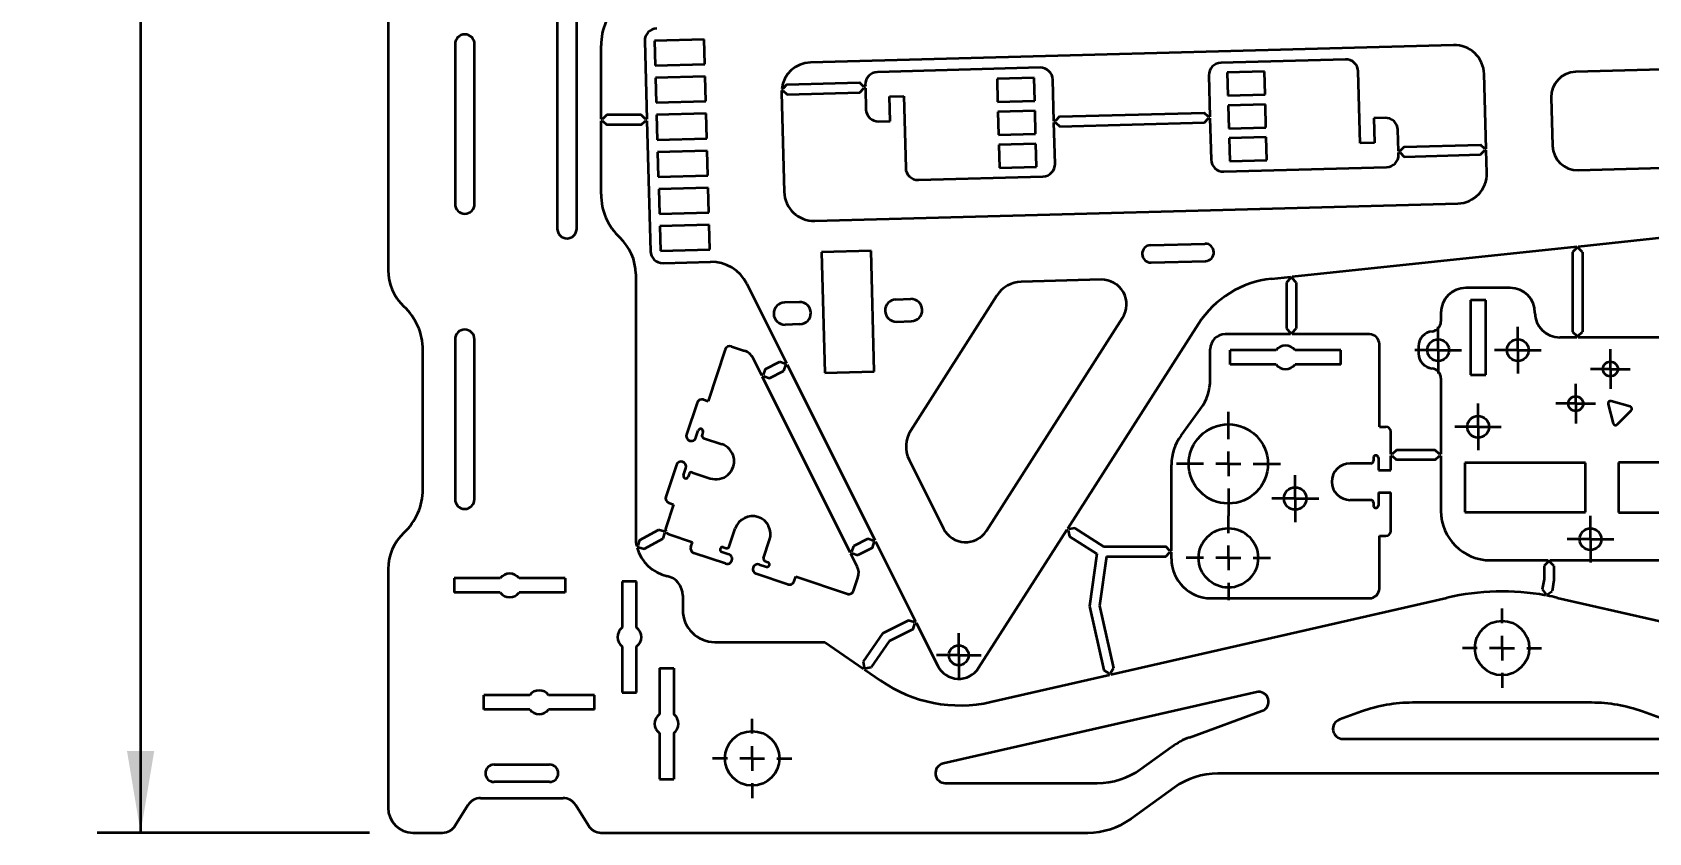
# Model space of a CAD drawing. Header units: millimetres. Extents: x 0 to 415, y 0 to 292.
# Drawn here: x 155.4 to 220.7, y 139.1 to 171.4 of the extents above; entities that cross this region are included whole.
import ezdxf
from ezdxf.enums import TextEntityAlignment as Align

# ---------------------------------------------------------------- set-up
doc = ezdxf.new("R2010")
doc.units = ezdxf.units.MM
doc.styles.add('SEACAD_txt_shx', font='txt.shx', dxfattribs={"width": 0.75})
doc.dimstyles.new('SLDDIMSTYLE0', dxfattribs={"dimtxt": 3.5, "dimasz": 3.302, "dimexe": 1.75, "dimexo": 1.75, "dimgap": 0.875, "dimtad": 1, "dimlfac": 5, "dimzin": 12, "dimdsep": 46, "dimtxsty": 'SEACAD_txt_shx', "dimblk1": '_SE_FILLED', "dimblk2": '_SE_FILLED', "dimsah": 1, "dimcen": 1.75, "dimadec": 0, "dimazin": 0, "dimtfac": 1, "dimtofl": 0, "dimtmove": 0, "dimatfit": 3, "dimfxl": 1, "dimtolj": 1, "dimtzin": 12, "dimarcsym": 0})

# ---------------------------------------------------------------- blocks, each defined once
blk = doc.blocks.new('DMBLK8')
at = {"linetype": 'Continuous', "lineweight": 35}
for points in [[(159.247, 215.796), (160.348, 215.796), (159.797, 219.098)], [(159.247, 142.4), (159.797, 139.098), (160.348, 142.4)]]:
    blk.add_hatch(color=7, dxfattribs=at).paths.add_polyline_path(points)
at = {"color": 7, "linetype": 'Continuous', "lineweight": 35}
for p, q in [((173.041, 219.098), (158.047, 219.098)), ((159.797, 219.098), (159.797, 139.098)), ((169.047, 139.098), (158.047, 139.098))]:
    blk.add_line(p, q, dxfattribs=at)
at = {"color": 7, "linetype": 'Continuous', "lineweight": 35, "style": 'SEACAD_txt_shx'}
blk.add_text('400', height=3.5, rotation=90, dxfattribs=at).set_placement((155.422, 174.755), align=Align.TOP_LEFT)
blk = doc.blocks.new('_SE_FILLED')
at = {"color": 0}
blk.add_line((0, 0), (-1, 0), dxfattribs=at)
blk.add_solid([(0, 0), (-1, -0.1665), (-1, 0.1665), (0, 0)], dxfattribs=at)
blk = doc.blocks.new('SW_CENTERMARKSYMBOL_10')
at = {"color": 7, "linetype": 'Continuous', "lineweight": 35}
for p, q in [((2.1, 3.1), (2.1, 4.2)), ((1.1, 2.1), (0, 2.1)), ((2.1, 2.1), (1.6, 2.1)), ((2.1, 2.1), (2.1, 2.6)), ((2.1, 2.1), (2.1, 1.6)), ((2.1, 2.1), (2.6, 2.1)), ((3.1, 2.1), (4.2, 2.1)), ((2.1, 1.1), (2.1, 0))]:
    blk.add_line(p, q, dxfattribs=at)
blk = doc.blocks.new('SW_CENTERMARKSYMBOL_11')
at = {"color": 7, "linetype": 'Continuous', "lineweight": 35}
for p, q in [((1.7, 2.7), (1.7, 3.4)), ((1.7, 1.7), (1.7, 2.2)), ((0.7, 1.7), (0, 1.7)), ((1.7, 1.7), (1.2, 1.7)), ((1.7, 1.7), (1.7, 1.2)), ((1.7, 1.7), (2.2, 1.7)), ((2.7, 1.7), (3.4, 1.7)), ((1.7, 0.7), (1.7, 0))]:
    blk.add_line(p, q, dxfattribs=at)
blk = doc.blocks.new('SW_CENTERMARKSYMBOL_12')
at = {"color": 7, "linetype": 'Continuous', "lineweight": 35}
for p, q in [((0.95, 1.45), (0.95, 1.9)), ((0.95, 0.95), (0.95, 1.45)), ((0.45, 0.95), (0, 0.95)), ((0.95, 0.95), (0.45, 0.95)), ((0.95, 0.95), (0.95, 0.45)), ((0.95, 0.95), (1.45, 0.95)), ((1.45, 0.95), (1.9, 0.95)), ((0.95, 0.45), (0.95, 0))]:
    blk.add_line(p, q, dxfattribs=at)
blk = doc.blocks.new('SW_CENTERMARKSYMBOL_15')
at = {"color": 7, "linetype": 'Continuous', "lineweight": 35}
for p, q in [((0.94, 1.44), (0.94, 1.88)), ((0.94, 0.94), (0.94, 1.44)), ((0.44, 0.94), (0, 0.94)), ((0.94, 0.94), (0.44, 0.94)), ((0.94, 0.94), (0.94, 0.44)), ((0.94, 0.94), (1.44, 0.94)), ((1.44, 0.94), (1.88, 0.94)), ((0.94, 0.44), (0.94, 0))]:
    blk.add_line(p, q, dxfattribs=at)
blk = doc.blocks.new('SW_CENTERMARKSYMBOL_17')
at = {"color": 7, "linetype": 'Continuous', "lineweight": 35}
for p, q in [((0.94, 1.44), (0.94, 1.88)), ((0.94, 0.94), (0.94, 1.44)), ((0.44, 0.94), (0, 0.94)), ((0.94, 0.94), (0.44, 0.94)), ((0.94, 0.94), (0.94, 0.44)), ((0.94, 0.94), (1.44, 0.94)), ((1.44, 0.94), (1.88, 0.94)), ((0.94, 0.44), (0.94, 0))]:
    blk.add_line(p, q, dxfattribs=at)
blk = doc.blocks.new('SW_CENTERMARKSYMBOL_18')
at = {"color": 7, "linetype": 'Continuous', "lineweight": 35}
for p, q in [((0.94, 1.44), (0.94, 1.88)), ((0.94, 0.94), (0.94, 1.44)), ((0.44, 0.94), (0, 0.94)), ((0.94, 0.94), (0.44, 0.94)), ((0.94, 0.94), (0.94, 0.44)), ((0.94, 0.94), (1.44, 0.94)), ((1.44, 0.94), (1.88, 0.94)), ((0.94, 0.44), (0.94, 0))]:
    blk.add_line(p, q, dxfattribs=at)
blk = doc.blocks.new('SW_CENTERMARKSYMBOL_20')
at = {"color": 7, "linetype": 'Continuous', "lineweight": 35}
for p, q in [((0.94, 1.44), (0.94, 1.88)), ((0.94, 0.94), (0.94, 1.44)), ((0.44, 0.94), (0, 0.94)), ((0.94, 0.94), (0.44, 0.94)), ((0.94, 0.94), (0.94, 0.44)), ((0.94, 0.94), (1.44, 0.94)), ((1.44, 0.94), (1.88, 0.94)), ((0.94, 0.44), (0.94, 0))]:
    blk.add_line(p, q, dxfattribs=at)
blk = doc.blocks.new('SW_CENTERMARKSYMBOL_21')
at = {"color": 7, "linetype": 'Continuous', "lineweight": 35}
for p, q in [((0.8, 1.3), (0.8, 1.6)), ((0.3, 0.8), (0, 0.8)), ((0.8, 0.8), (0.3, 0.8)), ((0.8, 0.8), (0.8, 1.3)), ((0.8, 0.8), (0.8, 0.3)), ((0.8, 0.8), (1.3, 0.8)), ((1.3, 0.8), (1.6, 0.8)), ((0.8, 0.3), (0.8, 0))]:
    blk.add_line(p, q, dxfattribs=at)
blk = doc.blocks.new('SW_CENTERMARKSYMBOL_22')
at = {"color": 7, "linetype": 'Continuous', "lineweight": 35}
for p, q in [((0.8, 1.3), (0.8, 1.6)), ((0.3, 0.8), (0, 0.8)), ((0.8, 0.8), (0.3, 0.8)), ((0.8, 0.8), (0.8, 1.3)), ((0.8, 0.8), (0.8, 0.3)), ((0.8, 0.8), (1.3, 0.8)), ((1.3, 0.8), (1.6, 0.8)), ((0.8, 0.3), (0.8, 0))]:
    blk.add_line(p, q, dxfattribs=at)
blk = doc.blocks.new('SW_CENTERMARKSYMBOL_50')
at = {"color": 7, "linetype": 'Continuous', "lineweight": 35}
for p, q in [((0.9, 1.4), (0.9, 1.8)), ((0.9, 0.9), (0.9, 1.4)), ((0.4, 0.9), (0, 0.9)), ((0.9, 0.9), (0.4, 0.9)), ((0.9, 0.9), (0.9, 0.4)), ((0.9, 0.9), (1.4, 0.9)), ((1.4, 0.9), (1.8, 0.9)), ((0.9, 0.4), (0.9, 0))]:
    blk.add_line(p, q, dxfattribs=at)
blk = doc.blocks.new('SW_CENTERMARKSYMBOL_53')
at = {"color": 7, "linetype": 'Continuous', "lineweight": 35}
for p, q in [((1.6, 2.6), (1.6, 3.2)), ((1.6, 1.6), (1.6, 2.1)), ((0.6, 1.6), (0, 1.6)), ((1.6, 1.6), (1.1, 1.6)), ((1.6, 1.6), (1.6, 1.1)), ((1.6, 1.6), (2.1, 1.6)), ((2.6, 1.6), (3.2, 1.6)), ((1.6, 0.6), (1.6, 0))]:
    blk.add_line(p, q, dxfattribs=at)
blk = doc.blocks.new('SW_CENTERMARKSYMBOL_54')
at = {"color": 7, "linetype": 'Continuous', "lineweight": 35}
for p, q in [((1.6, 2.6), (1.6, 3.2)), ((1.6, 1.6), (1.6, 2.1)), ((0.6, 1.6), (0, 1.6)), ((1.6, 1.6), (1.1, 1.6)), ((1.6, 1.6), (1.6, 1.1)), ((1.6, 1.6), (2.1, 1.6)), ((2.6, 1.6), (3.2, 1.6)), ((1.6, 0.6), (1.6, 0))]:
    blk.add_line(p, q, dxfattribs=at)

msp = doc.modelspace()

# ---------------------------------------------------------------- linework, layer by layer
at = {"color": 7, "linetype": 'Continuous', "lineweight": 35}
for p, q in [((169.7972, 173.9566), (169.7972, 161.8216)), ((176.63, 171.9512), (176.63, 163.4962)), ((177.4158, 163.4962), (177.4158, 171.9512)), ((182.5634, 171.139), (180.5641, 171.085)), ((180.5641, 171.085), (180.5911, 170.0854)), ((182.5904, 170.1394), (182.5634, 171.139)), ((172.4994, 170.9512), (172.4994, 164.4962)), ((173.2874, 164.4962), (173.2874, 170.9512)), ((178.3972, 167.9191), (178.3972, 170.8891)), ((180.1643, 171.0722), (180.2495, 167.9191)), ((212.8424, 170.9119), (186.8563, 170.2097)), ((180.5911, 170.0854), (182.5904, 170.1394)), ((196.1337, 170.0014), (189.5601, 169.8237)), ((208.473, 170.3348), (203.4389, 170.1988)), ((205.199, 169.8462), (203.6996, 169.8057)), ((203.6996, 169.8057), (203.7247, 168.876)), ((205.2242, 168.9165), (205.199, 169.8462)), ((209.0647, 166.9496), (208.9864, 169.8485)), ((228.5717, 170.1181), (217.76, 169.8259)), ((182.6038, 169.6416), (180.6046, 169.5875)), ((180.6046, 169.5875), (180.6316, 168.5879)), ((182.6308, 168.6419), (182.6038, 169.6416)), ((185.7447, 169.1442), (185.6961, 169.1428)), ((185.91, 169.3187), (185.7447, 169.1442)), ((185.91, 169.3187), (188.8413, 169.3979)), ((189.0159, 169.2326), (188.8413, 169.3979)), ((188.8522, 168.998), (189.0175, 169.1726)), ((189.0759, 169.2342), (189.0159, 169.2326)), ((189.0775, 169.1742), (189.0175, 169.1726)), ((189.0738, 169.3104), (189.0759, 169.2342)), ((189.0775, 169.1742), (189.1007, 168.3148)), ((195.8949, 169.5848), (194.3954, 169.5442)), ((194.3954, 169.5442), (194.4205, 168.6146)), ((195.92, 168.6551), (195.8949, 169.5848)), ((196.6921, 167.8457), (196.647, 169.5151)), ((202.9526, 169.6855), (202.9977, 168.0161)), ((214.156, 166.7233), (214.0743, 169.7448)), ((180.6316, 168.5879), (182.6308, 168.6419)), ((185.6892, 168.9777), (185.7972, 164.9791)), ((185.7463, 169.0842), (185.6909, 169.0827)), ((185.7463, 169.0842), (185.9208, 168.9188)), ((185.9208, 168.9188), (188.8522, 168.998)), ((190.047, 168.8365), (190.6267, 168.8522)), ((190.0739, 167.8409), (190.047, 168.8365)), ((190.6267, 168.8522), (190.7051, 165.9532)), ((194.4205, 168.6146), (195.92, 168.6551)), ((203.7247, 168.876), (205.2242, 168.9165)), ((205.235, 168.5167), (203.7355, 168.4762)), ((203.7355, 168.4762), (203.7606, 167.5465)), ((205.2601, 167.587), (205.235, 168.5167)), ((216.7874, 168.7993), (216.8404, 166.8369)), ((178.3972, 167.9191), (178.4572, 167.9191)), ((178.3972, 167.8591), (178.4572, 167.8591)), ((178.3972, 164.8891), (178.3972, 167.8591)), ((178.6272, 168.0891), (178.4572, 167.9191)), ((178.4572, 167.8591), (178.6272, 167.6891)), ((180.0203, 168.0891), (178.6272, 168.0891)), ((180.1903, 167.9191), (180.0203, 168.0891)), ((180.0203, 167.6891), (180.1903, 167.8591)), ((180.1903, 167.9191), (180.2495, 167.9191)), ((180.1903, 167.8591), (180.2511, 167.8591)), ((180.2511, 167.8591), (180.3935, 162.5893)), ((182.6443, 168.1441), (180.645, 168.0901)), ((180.645, 168.0901), (180.672, 167.0905)), ((182.6713, 167.1445), (182.6443, 168.1441)), ((189.614, 167.8285), (190.0739, 167.8409)), ((195.9308, 168.2553), (194.4314, 168.2147)), ((194.4314, 168.2147), (194.4565, 167.2851)), ((195.9559, 167.3256), (195.9308, 168.2553)), ((196.6921, 167.8457), (196.7521, 167.8473)), ((196.9175, 168.0218), (196.7521, 167.8473)), ((196.9175, 168.0218), (202.7632, 168.1798)), ((202.9377, 168.0145), (202.7632, 168.1798)), ((202.774, 167.7799), (202.9393, 167.9545)), ((202.9377, 168.0145), (202.9977, 168.0161)), ((202.9393, 167.9545), (202.9993, 167.9561)), ((202.9993, 167.9561), (203.0444, 166.2867)), ((210.0774, 167.9733), (209.6176, 167.9609)), ((209.6176, 167.9609), (209.6445, 166.9652)), ((180.0203, 167.6891), (178.6272, 167.6891)), ((194.4565, 167.2851), (195.9559, 167.3256)), ((196.6938, 167.7857), (196.7537, 167.7873)), ((196.7389, 166.1163), (196.6938, 167.7857)), ((196.7537, 167.7873), (196.9283, 167.622)), ((196.9283, 167.622), (202.774, 167.7799)), ((203.7606, 167.5465), (205.2601, 167.587)), ((205.2709, 167.1872), (203.7715, 167.1467)), ((205.296, 166.2575), (205.2709, 167.1872)), ((210.614, 166.6276), (210.5907, 167.487)), ((180.672, 167.0905), (182.6713, 167.1445)), ((182.6848, 166.6467), (180.6855, 166.5926)), ((180.6855, 166.5926), (180.7125, 165.593)), ((182.7118, 165.647), (182.6848, 166.6467)), ((195.9667, 166.9257), (194.4673, 166.8852)), ((194.4673, 166.8852), (194.4924, 165.9556)), ((195.9919, 165.9961), (195.9667, 166.9257)), ((203.7715, 167.1467), (203.7966, 166.217)), ((209.6445, 166.9652), (209.0647, 166.9496)), ((210.614, 166.6276), (210.674, 166.6292)), ((210.6156, 166.5676), (210.6756, 166.5692)), ((210.6177, 166.4914), (210.6156, 166.5676)), ((210.8393, 166.8037), (210.674, 166.6292)), ((210.6756, 166.5692), (210.8501, 166.4039)), ((210.8393, 166.8037), (213.9215, 166.887)), ((214.096, 166.7217), (213.9215, 166.887)), ((213.9323, 166.4872), (214.0976, 166.6617)), ((214.096, 166.7217), (214.156, 166.7233)), ((214.0976, 166.6617), (214.1576, 166.6633)), ((214.1824, 165.7462), (214.1576, 166.6633)), ((194.4924, 165.9556), (195.9919, 165.9961)), ((203.5577, 165.8004), (210.1313, 165.978)), ((203.7966, 166.217), (205.296, 166.2575)), ((210.8501, 166.4039), (213.9323, 166.4872)), ((217.867, 165.8643), (228.6788, 166.1564)), ((180.7125, 165.593), (182.7118, 165.647)), ((191.2184, 165.4669), (196.2526, 165.603)), ((182.7252, 165.1492), (180.726, 165.0952)), ((180.726, 165.0952), (180.753, 164.0955)), ((182.7522, 164.1496), (182.7252, 165.1492)), ((180.753, 164.0955), (182.7522, 164.1496)), ((187.0292, 163.812), (213.0153, 164.5142)), ((182.7657, 163.6518), (180.7664, 163.5977)), ((180.7664, 163.5977), (180.7934, 162.5981)), ((182.7927, 162.6521), (182.7657, 163.6518)), ((217.8749, 162.7795), (227.2729, 163.7722)), ((180.7934, 162.5981), (182.7927, 162.6521)), ((189.3064, 162.6031), (187.3071, 162.549)), ((189.4382, 157.7248), (189.3064, 162.6031)), ((200.5979, 162.8282), (202.7971, 162.8876)), ((206.3152, 161.5585), (217.8149, 162.7732)), ((217.8149, 162.7164), (217.6449, 162.5464)), ((217.8149, 162.7164), (217.8149, 162.7732)), ((217.8749, 162.7164), (217.8749, 162.7795)), ((218.0449, 162.5464), (217.8749, 162.7164)), ((180.9069, 162.103), (182.8145, 162.1545)), ((187.3071, 162.549), (187.439, 157.6708)), ((200.6168, 162.1284), (202.816, 162.1879)), ((217.6449, 162.5464), (217.6449, 159.3309)), ((218.0449, 162.5464), (218.0449, 159.3309)), ((179.7972, 161.6704), (179.7972, 151.0303)), ((198.6009, 161.4373), (195.3722, 161.35)), ((205.4838, 161.4707), (206.2552, 161.5522)), ((206.2552, 161.4954), (206.0852, 161.3254)), ((206.0852, 161.3254), (206.0852, 159.4597)), ((206.2552, 161.4954), (206.2552, 161.5522)), ((206.3152, 161.4954), (206.3152, 161.5585)), ((206.4852, 161.3254), (206.3152, 161.4954)), ((206.4852, 161.3254), (206.4852, 159.4597)), ((184.289, 161.2702), (185.891, 158.0638)), ((190.3098, 160.6395), (190.9096, 160.6557)), ((194.3936, 160.7968), (190.9069, 155.3431)), ((215.1286, 161.1009), (213.3286, 161.1009)), ((186.4112, 160.5341), (185.8115, 160.5179)), ((212.3286, 160.1009), (212.3286, 159.7459)), ((213.5186, 160.6109), (213.5186, 157.5909)), ((214.1386, 160.6109), (213.5186, 160.6109)), ((214.1386, 157.5909), (214.1386, 160.6109)), ((186.4356, 159.6344), (185.8358, 159.6182)), ((190.3341, 159.7398), (190.9339, 159.756)), ((193.9684, 151.2929), (199.4705, 159.899)), ((197.2507, 151.3839), (202.5339, 159.6475)), ((206.0852, 159.4597), (206.2552, 159.2897)), ((206.3152, 159.2897), (206.4852, 159.4597)), ((217.6449, 159.3309), (217.8149, 159.1609)), ((217.8749, 159.1609), (218.0449, 159.3309)), ((172.4994, 159.0242), (172.4994, 152.5693)), ((173.2852, 152.5693), (173.2852, 159.0242)), ((183.6722, 158.7412), (184.1953, 158.5667)), ((206.2552, 159.2297), (203.6084, 159.2297)), ((206.2552, 159.2297), (206.2552, 159.2897)), ((206.3152, 159.2297), (206.3152, 159.2897)), ((209.4412, 159.2297), (206.3152, 159.2297)), ((209.8412, 155.4897), (209.8412, 158.8297)), ((211.4286, 158.7509), (211.4286, 158.4509)), ((217.8149, 159.1009), (217.1286, 159.1009)), ((217.8149, 159.1009), (217.8149, 159.1609)), ((217.8749, 159.1009), (217.8749, 159.1609)), ((221.8756, 159.1009), (217.8749, 159.1009)), ((171.1972, 152.9664), (171.1972, 158.6029)), ((183.4192, 158.6148), (182.7229, 156.5279)), ((184.8924, 157.5648), (184.5422, 158.2657)), ((185.0221, 157.8197), (185.6093, 158.1131)), ((185.8374, 158.037), (185.6093, 158.1131)), ((185.8374, 158.037), (185.891, 158.0638)), ((203.0084, 157.4039), (203.0084, 158.6297)), ((205.6687, 158.5897), (203.8112, 158.5897)), ((203.8112, 158.0097), (203.8112, 158.5897)), ((208.2912, 158.5897), (206.4337, 158.5897)), ((208.2912, 158.0097), (208.2912, 158.5897)), ((184.8924, 157.5648), (184.946, 157.5917)), ((184.9192, 157.5112), (184.9728, 157.538)), ((188.4644, 150.4155), (184.9192, 157.5112)), ((185.0221, 157.8197), (184.946, 157.5917)), ((184.9728, 157.538), (185.2009, 157.4619)), ((185.2009, 157.4619), (185.7881, 157.7553)), ((185.7881, 157.7553), (185.8642, 157.9833)), ((185.8642, 157.9833), (185.9179, 158.0101)), ((185.9179, 158.0101), (189.4631, 150.9145)), ((187.439, 157.6708), (189.4382, 157.7248)), ((205.6687, 158.0097), (203.8112, 158.0097)), ((208.2912, 158.0097), (206.4337, 158.0097)), ((212.3286, 157.4559), (212.3286, 154.3821)), ((213.5186, 157.5909), (214.1386, 157.5909)), ((182.2801, 156.4648), (181.8529, 155.1842)), ((182.5332, 156.5912), (182.7229, 156.5279)), ((201.8287, 155.1411), (202.6209, 156.2208)), ((219.0789, 156.4016), (219.286, 155.6289)), ((219.9742, 156.3171), (219.2014, 156.5241)), ((219.4533, 155.5841), (220.019, 156.1498)), ((209.8412, 155.4897), (210.1012, 155.4897)), ((182.2323, 155.0576), (182.3272, 155.3422)), ((182.517, 155.2789), (182.479, 155.1651)), ((182.5422, 155.0385), (183.2726, 154.7948)), ((210.3012, 154.3821), (210.3012, 155.2897)), ((190.8444, 154.1604), (192.2313, 151.3846)), ((209.6012, 154.2352), (209.6012, 154.1152)), ((209.8012, 154.2352), (209.8012, 153.7397)), ((210.3612, 154.3821), (210.3012, 154.3821)), ((210.3612, 154.3221), (210.3012, 154.3221)), ((210.3012, 153.7397), (210.3012, 154.3221)), ((210.5312, 154.5521), (210.3612, 154.3821)), ((210.3612, 154.3221), (210.5312, 154.1521)), ((212.0986, 154.5521), (210.5312, 154.5521)), ((212.0986, 154.1521), (210.5312, 154.1521)), ((212.2686, 154.3821), (212.0986, 154.5521)), ((212.0986, 154.1521), (212.2686, 154.3221)), ((212.3286, 154.3821), (212.2686, 154.3821)), ((212.3286, 154.3221), (212.2686, 154.3221)), ((212.3286, 154.3221), (212.3286, 152.1009)), ((181.4414, 153.9511), (181.0141, 152.6705)), ((181.7259, 153.5399), (181.8208, 153.8245)), ((181.9536, 153.5904), (181.9156, 153.4766)), ((182.0801, 153.6536), (182.8105, 153.4099)), ((201.4412, 150.4874), (201.4412, 153.9579)), ((209.5012, 154.0152), (208.6612, 154.0152)), ((209.8012, 153.7397), (210.3012, 153.7397)), ((213.2886, 154.0409), (213.2886, 152.0409)), ((218.1686, 154.0409), (213.2886, 154.0409)), ((218.1686, 152.0409), (218.1686, 154.0409)), ((221.1586, 154.0509), (219.4986, 154.0509)), ((219.4986, 154.0509), (219.4986, 152.0309)), ((209.8012, 152.8397), (209.8012, 152.3152)), ((209.8012, 152.8397), (210.3012, 152.8397)), ((210.3012, 151.2897), (210.3012, 152.8397)), ((181.3302, 152.3541), (181.0137, 151.4055)), ((181.1405, 152.4174), (181.3302, 152.3541)), ((209.5012, 152.5352), (208.6612, 152.5352)), ((209.6012, 152.4352), (209.6012, 152.3152)), ((213.2886, 152.0409), (218.1686, 152.0409)), ((219.4986, 152.0309), (221.1586, 152.0309)), ((179.9559, 150.9169), (179.8885, 150.6939)), ((179.9559, 150.9169), (180.7238, 151.3281)), ((180.1448, 150.5643), (180.9126, 150.9755)), ((180.9539, 151.2585), (180.7238, 151.3281)), ((180.9126, 150.9755), (180.9803, 151.1993)), ((180.9539, 151.2585), (180.9562, 151.2543)), ((181.0125, 151.2827), (180.9562, 151.2543)), ((181.0388, 151.2288), (180.9803, 151.1993)), ((181.1401, 151.1525), (182.0887, 150.836)), ((183.5781, 150.6553), (183.8218, 151.3857)), ((184.9631, 150.1932), (185.2068, 150.9236)), ((189.1813, 150.9637), (188.5941, 150.6704)), ((189.4094, 150.8876), (189.1813, 150.9637)), ((189.4094, 150.8876), (189.4631, 150.9145)), ((189.4362, 150.834), (189.4899, 150.8608)), ((189.4899, 150.8608), (191.1067, 147.6248)), ((193.6495, 145.7511), (197.2184, 151.3333)), ((197.2689, 151.301), (197.2184, 151.3333)), ((197.3014, 151.3515), (197.2507, 151.3839)), ((197.2689, 151.301), (197.3202, 151.0661)), ((197.2689, 151.301), (197.2689, 151.301)), ((197.5362, 151.4028), (197.3014, 151.3515)), ((197.3202, 151.0661), (198.429, 150.3549)), ((197.5362, 151.4028), (198.7028, 150.6545)), ((209.8412, 151.0897), (210.1012, 151.0897)), ((209.8412, 148.9657), (209.8412, 151.0897)), ((179.8885, 150.6939), (179.8389, 150.6674)), ((179.9121, 150.6385), (179.8541, 150.6075)), ((179.9146, 150.6339), (179.9121, 150.6385)), ((179.9146, 150.6339), (180.1448, 150.5643)), ((182.0254, 150.6463), (182.0887, 150.836)), ((183.4324, 149.966), (182.1519, 150.3933)), ((183.2745, 150.4404), (183.559, 150.3454)), ((183.3378, 150.6301), (183.4516, 150.5921)), ((188.4644, 150.4155), (188.518, 150.4423)), ((188.4912, 150.3618), (188.5449, 150.3886)), ((188.7446, 149.8547), (188.4912, 150.3618)), ((188.5941, 150.6704), (188.518, 150.4423)), ((188.5449, 150.3886), (188.7729, 150.3125)), ((189.3601, 150.6059), (188.7729, 150.3125)), ((189.3601, 150.6059), (189.4362, 150.834)), ((198.429, 150.3549), (198.1329, 148.246)), ((198.8189, 150.2545), (198.5392, 148.2627)), ((198.7028, 150.6545), (201.2113, 150.6545)), ((198.8189, 150.2545), (201.2113, 150.2545)), ((201.3784, 150.4874), (201.2113, 150.6545)), ((201.2113, 150.2545), (201.3813, 150.4245)), ((201.4412, 150.4874), (201.3784, 150.4874)), ((201.4412, 150.4274), (201.3813, 150.4274)), ((201.3813, 150.4274), (201.3813, 150.4245)), ((201.4412, 150.1657), (201.4412, 150.4274)), ((169.7972, 149.7477), (169.7972, 140.0981)), ((185.9462, 149.1272), (184.6656, 149.5545)), ((184.7922, 149.934), (185.0768, 149.839)), ((185.0263, 150.0667), (185.1401, 150.0287)), ((214.3286, 150.1009), (216.6639, 150.1009)), ((216.6639, 150.0409), (216.4939, 149.8709)), ((216.4939, 149.8709), (216.4939, 149.3383)), ((216.6639, 150.1009), (216.6639, 150.0409)), ((216.7239, 150.1009), (225.4048, 150.1009)), ((216.7239, 150.1009), (216.7239, 150.0409)), ((216.8939, 149.8709), (216.7239, 150.0409)), ((216.8939, 149.8709), (216.8939, 149.3038)), ((174.3247, 149.3781), (172.4672, 149.3781)), ((172.4672, 149.3781), (172.4672, 148.7981)), ((176.9472, 149.3781), (175.0897, 149.3781)), ((176.9472, 149.3781), (176.9472, 148.7981)), ((179.8372, 149.2381), (179.2572, 149.2381)), ((179.2572, 149.2381), (179.2572, 147.3806)), ((179.8372, 147.3806), (179.8372, 149.2381)), ((186.1992, 149.2537), (186.2625, 149.4434)), ((186.2625, 149.4434), (188.3494, 148.7471)), ((188.6024, 148.8735), (188.777, 149.3966)), ((216.4939, 149.3383), (216.4227, 148.9283)), ((216.4227, 148.9283), (216.561, 148.7318)), ((216.8939, 149.3038), (216.8168, 148.8599)), ((174.3247, 148.7981), (172.4672, 148.7981)), ((176.9472, 148.7981), (175.0897, 148.7981)), ((181.6972, 148.683), (181.6972, 148.0981)), ((198.1329, 148.246), (198.7162, 145.6609)), ((198.5392, 148.2627), (199.1064, 145.749)), ((198.9919, 145.4875), (212.5701, 148.5893)), ((203.0412, 148.5657), (209.4412, 148.5657)), ((216.561, 148.7318), (216.5529, 148.6851)), ((216.6201, 148.7214), (216.6119, 148.6744)), ((216.6201, 148.7214), (216.8168, 148.8599)), ((217.0243, 148.5893), (224.884, 146.7938)), ((190.8249, 147.6741), (189.7722, 147.1481)), ((191.053, 147.598), (190.8249, 147.6741)), ((191.1067, 147.6248), (191.053, 147.598)), ((189.7722, 147.1481), (188.9872, 146.0084)), ((191.0037, 147.3163), (190.0432, 146.8363)), ((191.0037, 147.3163), (191.0798, 147.5443)), ((191.1335, 147.5711), (191.0798, 147.5443)), ((191.1335, 147.5711), (191.9993, 145.8382)), ((179.2572, 146.6156), (179.2572, 144.7581)), ((179.8372, 144.7581), (179.8372, 146.6156)), ((182.9972, 146.7981), (187.4456, 146.7981)), ((187.4456, 146.7981), (188.9968, 145.7226)), ((190.0432, 146.8363), (189.3166, 145.7815)), ((180.7532, 145.7381), (180.7532, 143.8806)), ((180.7532, 145.7381), (181.3332, 145.7381)), ((181.3332, 145.7381), (181.3332, 143.8806)), ((188.9872, 146.0084), (189.0308, 145.772)), ((189.0309, 145.7719), (188.9968, 145.7226)), ((189.0309, 145.7719), (189.0308, 145.772)), ((189.0804, 145.738), (189.0461, 145.6885)), ((189.0461, 145.6885), (189.6905, 145.2417)), ((189.0804, 145.738), (189.3166, 145.7815)), ((198.7162, 145.6609), (198.9195, 145.5325)), ((198.9784, 145.5464), (199.1064, 145.749)), ((194.1475, 144.3808), (198.9334, 145.4741)), ((198.92, 145.5327), (198.9195, 145.5325)), ((198.92, 145.5327), (198.9334, 145.4741)), ((198.9784, 145.5464), (198.9919, 145.4875)), ((173.6572, 144.0768), (173.6572, 144.6568)), ((175.5147, 144.6568), (173.6572, 144.6568)), ((178.1372, 144.6568), (176.2797, 144.6568)), ((178.1372, 144.0768), (178.1372, 144.6568)), ((179.2572, 144.7581), (179.8372, 144.7581)), ((204.8728, 144.7794), (192.2161, 141.888)), ((218.4181, 144.3507), (211.1763, 144.3507)), ((175.5147, 144.0768), (173.6572, 144.0768)), ((178.1372, 144.0768), (176.2797, 144.0768)), ((202.1737, 142.949), (205.0987, 144.0135)), ((209.1242, 143.9889), (208.2314, 143.6639)), ((221.363, 143.6639), (220.4702, 143.9889)), ((180.7532, 143.1156), (180.7532, 141.2581)), ((181.3332, 143.1156), (181.3332, 141.2581)), ((200.1953, 141.6634), (201.447, 142.5646)), ((208.3682, 142.888), (221.2262, 142.888)), ((174.0762, 141.8481), (176.3182, 141.8481)), ((176.3182, 141.1481), (174.0762, 141.1481)), ((180.7532, 141.2581), (181.3332, 141.2581)), ((192.3052, 141.0981), (198.4425, 141.0981)), ((226.279, 141.488), (203.3154, 141.488)), ((173.532, 140.4981), (176.8624, 140.4981)), ((201.5626, 140.9227), (199.8134, 139.6634)), ((172.509, 139.383), (173.0214, 140.2132)), ((177.373, 140.2132), (177.8854, 139.383)), ((170.7972, 139.0981), (171.9984, 139.0981)), ((178.396, 139.0981), (198.0606, 139.0981))]:
    msp.add_line(p, q, dxfattribs=at)
for centre, radius in [((212.2186, 158.5909), 0.44), ((215.4386, 158.5909), 0.44), ((219.1755, 157.8275), 0.3), ((217.7755, 156.4275), 0.3), ((203.7412, 153.9959), 1.6), ((213.8286, 155.4909), 0.44), ((206.4412, 152.5957), 0.45), ((203.7412, 150.1959), 1.2), ((218.3686, 150.9509), 0.44), ((214.7972, 146.5547), 1.1), ((192.8491, 146.2628), 0.4), ((184.502, 142.0981), 1.1)]:
    msp.add_circle(centre, radius, dxfattribs=at)
for centre, radius, start, end in [((180.7972, 170.8891), 2.4, 132.985886, 180), ((172.8934, 170.9512), 0.394, 0, 180), ((180.6641, 171.0857), 0.5, 91.548004, 181.548004), ((212.8748, 169.7123), 1.2, 1.548004, 91.548004), ((186.8887, 169.0101), 1.2, 91.548004, 173.648974), ((189.5736, 169.3239), 0.5, 91.548004, 181.548004), ((196.1472, 169.5016), 0.5, 1.548004, 91.548004), ((203.4524, 169.699), 0.5, 91.548004, 181.548004), ((208.4865, 169.835), 0.5, 1.548004, 91.548004), ((217.787, 168.8263), 1, 91.548004, 181.548004), ((186.8887, 169.0101), 1.2, 176.532358, 181.548004), ((189.6005, 168.3283), 0.5, 181.548004, 271.548004), ((210.0909, 167.4735), 0.5, 1.548004, 91.548004), ((217.84, 166.8639), 1, 181.548004, 271.548004), ((191.2049, 165.9667), 0.5, 181.548004, 271.548004), ((196.2391, 166.1028), 0.5, 271.548004, 1.548004), ((203.5442, 166.3002), 0.5, 181.548004, 271.548004), ((210.1178, 166.4779), 0.5, 271.548004, 1.548004), ((212.9828, 165.7138), 1.2, 271.548004, 1.548004), ((180.7972, 164.8891), 2.4, 180, 227.014114), ((186.9968, 165.0116), 1.2, 181.548004, 271.548004), ((172.8934, 164.4962), 0.394, 180, 0), ((177.0229, 163.4962), 0.3929, 180, 0), ((177.7972, 161.6704), 2, 0, 47.014114), ((200.6073, 162.4783), 0.35, 91.548004, 271.548004), ((202.8065, 162.5377), 0.35, 271.548004, 91.548004), ((180.8933, 162.6028), 0.5, 181.548004, 271.548004), ((182.8577, 160.5551), 1.6, 26.548004, 91.548004), ((171.7972, 161.8216), 2, 180, 227.014114), ((195.4046, 160.1504), 1.2, 91.548004, 147.408004), ((198.628, 160.4376), 1, 327.408004, 91.548004), ((205.904, 157.4929), 4, 96.029607, 147.408004), ((190.322, 160.1896), 0.45, 91.548004, 271.548004), ((190.9218, 160.2058), 0.45, 271.548004, 91.548004), ((213.3286, 160.1009), 1, 90, 180), ((215.1286, 160.1009), 1, 0, 90), ((168.7972, 158.6029), 2.4, 0, 47.014114), ((185.8236, 160.0681), 0.45, 91.548004, 271.548004), ((186.4234, 160.0843), 0.45, 271.548004, 91.548004), ((217.1286, 160.1009), 1, 180, 270), ((172.8923, 159.0242), 0.3929, 0, 180), ((212.0286, 158.7509), 0.6, 95.73917, 180), ((211.9286, 159.7459), 0.4, 275.73917, 0), ((183.6089, 158.5515), 0.2, 71.548004, 161.548004), ((203.6084, 158.6297), 0.6, 90, 180), ((206.0512, 158.2997), 0.48, 37.1689, 142.8311), ((209.4412, 158.8297), 0.4, 0, 90), ((184.0054, 157.9975), 0.6, 26.548004, 71.548004), ((212.0286, 158.4509), 0.6, 180, 264.26083), ((201.0084, 157.4039), 2, 323.730537, 0), ((206.0512, 158.2997), 0.48, 217.1689, 322.8311), ((211.9286, 157.4559), 0.4, 0, 84.26083), ((182.4699, 156.4015), 0.2, 71.548004, 161.548004), ((219.1755, 156.4275), 0.1, 75, 195), ((219.9483, 156.2205), 0.1, 315, 75), ((210.1012, 155.2897), 0.2, 0, 90), ((219.3826, 155.6548), 0.1, 195, 315), ((182.0426, 155.1209), 0.2, 161.548004, 341.548004), ((182.4221, 155.3105), 0.1, 341.548004, 161.548004), ((182.5738, 155.1334), 0.1, 161.548004, 251.548004), ((183.0416, 154.1024), 0.73, 251.548004, 71.548004), ((191.9179, 154.6967), 1.2, 147.408004, 206.548004), ((203.4412, 153.9579), 2, 143.730537, 180), ((209.5012, 154.1152), 0.1, 270.000048, 359.986575), ((209.7012, 154.2352), 0.1, 0, 180), ((181.6311, 153.8878), 0.2, 341.548004, 161.548004), ((181.8207, 153.5082), 0.1, 161.548004, 341.548004), ((182.0484, 153.5588), 0.1, 71.548004, 161.548004), ((208.6612, 153.2752), 0.74, 90, 270), ((168.7972, 152.9664), 2.4, 312.985886, 0), ((172.8923, 152.5693), 0.3929, 180, 0), ((181.2038, 152.6072), 0.2, 161.548004, 251.548004), ((209.5012, 152.4352), 0.1, 359.986625, 90.000002), ((209.7012, 152.3152), 0.1, 180, 0), ((184.5143, 151.1547), 0.73, 341.548004, 161.548004), ((214.3286, 152.1009), 2, 180, 270), ((171.7972, 149.7477), 2, 132.985886, 180), ((181.3972, 151.0303), 1.6, 180, 193.109077), ((181.2034, 151.3422), 0.2, 161.548004, 197.31458), ((181.2034, 151.3422), 0.2, 214.57023, 251.548004), ((193.1258, 151.8316), 1, 206.548004, 327.408004), ((210.1012, 151.2897), 0.2, 270, 360), ((181.3972, 151.0303), 1.6, 195.322856, 257.975012), ((182.2152, 150.583), 0.2, 161.548004, 251.548004), ((183.3061, 150.5352), 0.1, 71.548004, 251.548004), ((183.4957, 150.1557), 0.2, 251.548004, 71.548004), ((183.4833, 150.687), 0.1, 251.548004, 341.548004), ((185.0579, 150.1616), 0.1, 161.548004, 251.548004), ((174.7072, 149.0881), 0.48, 37.1689, 142.8311), ((184.7289, 149.7442), 0.2, 71.548004, 251.548004), ((185.1084, 149.9339), 0.1, 251.548004, 71.548004), ((188.2078, 149.5865), 0.6, 341.548004, 26.548004), ((203.0412, 150.1657), 1.6, 180, 270), ((180.8972, 148.683), 0.8, 0.00116, 77.975012), ((186.0095, 149.317), 0.2, 251.548004, 341.548004), ((209.4412, 148.9657), 0.4, 270, 0), ((174.7072, 149.0881), 0.48, 217.1689, 322.8311), ((188.4127, 148.9368), 0.2, 251.548004, 341.548004), ((214.7972, 138.8405), 10, 79.888361, 102.868075), ((214.7972, 138.8405), 10, 77.131925, 79.544577), ((182.9972, 148.0981), 1.3, 180.00116, 270), ((179.5472, 146.9981), 0.48, 127.1689, 232.8311), ((179.5472, 146.9981), 0.48, 307.1689, 52.8311), ((192.8491, 146.2628), 0.95, 206.548004, 327.408004), ((192.8949, 149.8637), 5.6242, 235.266266, 282.868075), ((175.8972, 144.3668), 0.48, 37.1689, 142.8311), ((204.9619, 144.3894), 0.4, 290, 102.868075), ((211.1763, 138.3507), 6, 90, 110), ((218.4181, 138.3507), 6, 70, 90), ((175.8972, 144.3668), 0.48, 217.1689, 322.8311), ((181.0432, 143.4981), 0.48, 127.1689, 232.8311), ((181.0432, 143.4981), 0.48, 307.1689, 52.8311), ((208.3682, 143.288), 0.4, 110, 270), ((203.1998, 140.1299), 3, 110, 125.751669), ((174.0762, 141.4981), 0.35, 90, 270), ((176.3182, 141.4981), 0.35, 270, 90), ((192.3052, 141.4981), 0.4, 102.868075, 270), ((198.4425, 144.0981), 3, 270, 305.751669), ((203.3154, 138.488), 3, 90, 125.751669), ((173.532, 139.8981), 0.6, 90, 148.31843), ((176.8624, 139.8981), 0.6, 31.68157, 90), ((170.7972, 140.0981), 1, 180, 270), ((171.9984, 139.6981), 0.6, 270, 328.31843), ((178.396, 139.6981), 0.6, 211.68157, 270), ((198.0606, 142.0981), 3, 270, 305.751669)]:
    msp.add_arc(centre, radius, start, end, dxfattribs=at)

# ---------------------------------------------------------------- block references
at = {"color": 7}
for name, p in [('SW_CENTERMARKSYMBOL_20', (211.2786, 157.6509)), ('SW_CENTERMARKSYMBOL_18', (214.4986, 157.6509)), ('SW_CENTERMARKSYMBOL_22', (218.3755, 157.0275)), ('SW_CENTERMARKSYMBOL_21', (216.9755, 155.6275)), ('SW_CENTERMARKSYMBOL_10', (201.6412, 151.8959)), ('SW_CENTERMARKSYMBOL_17', (212.8886, 154.5509)), ('SW_CENTERMARKSYMBOL_12', (205.4912, 151.6457)), ('SW_CENTERMARKSYMBOL_11', (202.0412, 148.4959)), ('SW_CENTERMARKSYMBOL_15', (217.4286, 150.0109)), ('SW_CENTERMARKSYMBOL_53', (213.1972, 144.9547)), ('SW_CENTERMARKSYMBOL_50', (191.9491, 145.3628)), ('SW_CENTERMARKSYMBOL_54', (182.902, 140.4981))]:
    msp.add_blockref(name, p, dxfattribs=at)

# ---------------------------------------------------------------- dimensions: what is measured, and where the dimension line sits
at = {"color": 7, "linetype": 'Continuous', "lineweight": 35}
dim = msp.add_linear_dim(base=(159.7972, 139.0981), p1=(174.7913, 219.0981), p2=(170.7972, 139.0981), angle=90, text='\\A1;<>', dimstyle='SLDDIMSTYLE0', dxfattribs=at)
dim.commit()
dim.dimension.update_dxf_attribs({"geometry": 'DMBLK8', "text_midpoint": (159.7972, 179.0981), "dimtype": 160})

doc.saveas('drawing.dxf')
